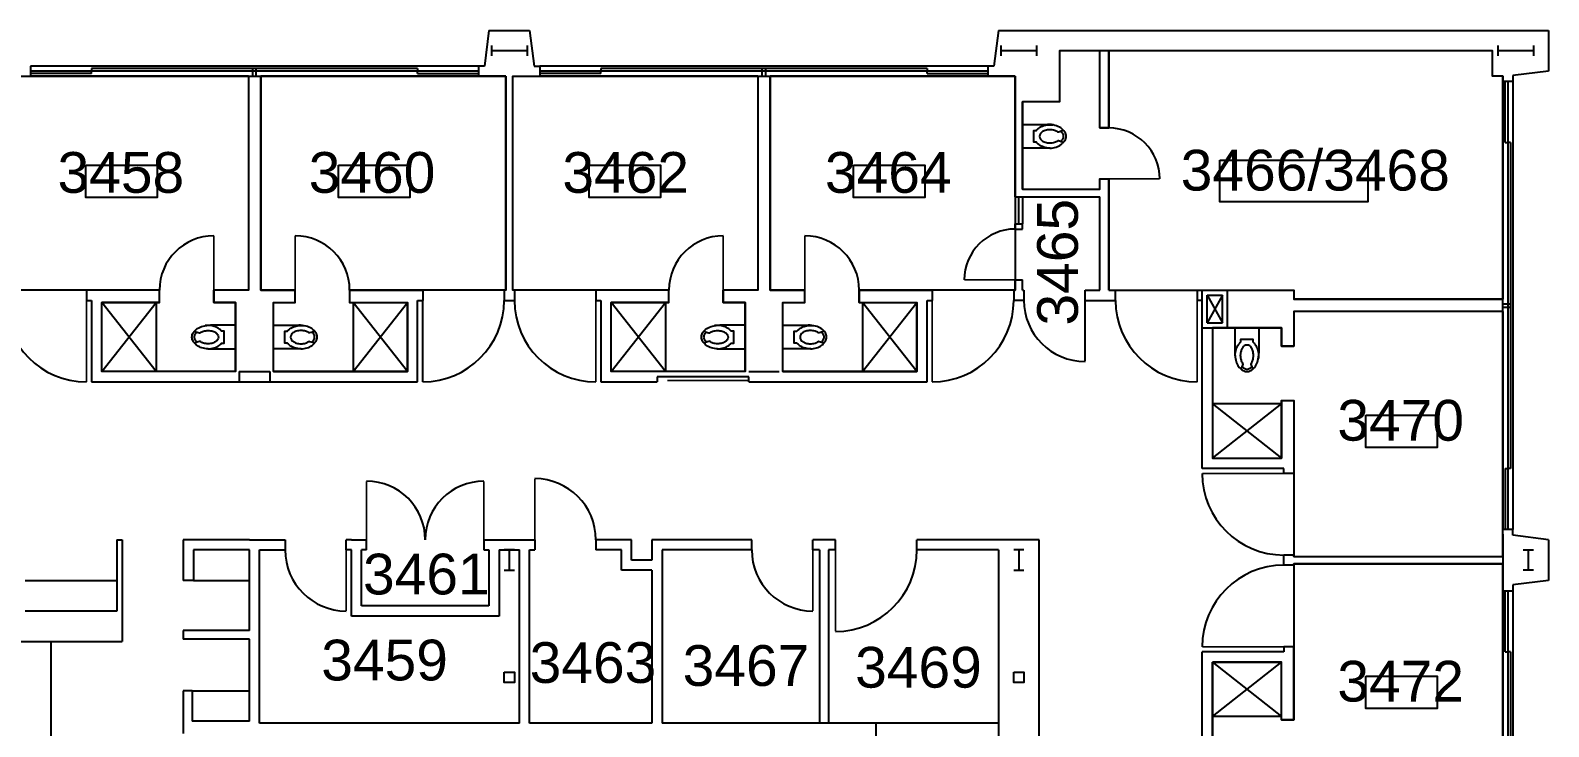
# Model space of a CAD drawing. Extents: x -3175 to 3292, y 161 to 2891.
# Drawn here: x 2399 to 3292, y 2163 to 2574 of the extents above; entities that cross this region are included whole.
import ezdxf
from ezdxf.enums import TextEntityAlignment as Align

# ---------------------------------------------------------------- set-up
doc = ezdxf.new("R2010")
doc.units = 0
doc.header["$MEASUREMENT"] = 0
doc.layers.get('0').update_dxf_attribs({"linetype": 'CONTINUOUS'})
for name, color, linetype in [('A-ANNO-ROOM', 4, 'CONTINUOUS'), ('A-COLS', 5, 'CONTINUOUS'), ('A-DOOR', 2, 'CONTINUOUS'), ('A-FLOR-CASE', 3, 'CONTINUOUS'), ('A-FLOR-PFIX', 2, 'CONTINUOUS'), ('A-GLAZ', 2, 'CONTINUOUS'), ('A-GLAZ-SILL', 1, 'CONTINUOUS'), ('A-SHAFT', 1, 'CONTINUOUS'), ('A-WALL-FULL', 6, 'CONTINUOUS'), ('X-MEDGAS-3', 3, 'CONTINUOUS')]:
    doc.layers.add(name, color=color, linetype=linetype)
doc.styles.add('ARIAL', font='arial.ttf')

# ---------------------------------------------------------------- blocks, each defined once
blk = doc.blocks.new('P2477016')
for p, q in [((-3.603083, -23.831759), (-3.603083, -23.831759)), ((-2.504894, -21.068753), (-2.504894, -21.068753))]:
    blk.add_line(p, q)
for points in [[(-6.93083, -16.399601, -0.022673), (-7, -14.875), (-7, 0), (-3.020761, 0), (0, 0), (3.020761, 0), (7, 0), (7, -14.875)], [(-6.937926, -16.211212, -0.074934), (-6.387938, -12.562014, -0.085426), (-4.920528, -9.670474, -0.066386), (-3.550098, -8.264603), (-3.550098, -6.711212), (3.449902, -6.711212), (3.449902, -8.264603, -0.066386), (4.820333, -9.670474, -0.085426), (6.287743, -12.562014, -0.111314), (6.709134, -17.991061)], [(3.991504, -23.722377, -0.562484), (3.158962, -23.529526), (2.424162, -21.300368, -0.238976), (2.492058, -20.853364, 0.08035), (3.421006, -18.976205, 0.074934), (3.837731, -16.211212, 0.074934), (3.421006, -13.446218, 0.085426), (2.414145, -11.462194, 0.066386), (1.597345, -10.624271, 0.330534), (-1.69754, -10.624271, 0.066386), (-2.51434, -11.462194, 0.085426), (-3.521201, -13.446218, 0.074934), (-3.937926, -16.211212, 0.074934), (-3.521201, -18.976205, 0.08035), (-2.592253, -20.853364, -0.238976), (-2.524357, -21.300368), (-3.250575, -23.503493, -0.549653), (-4.069149, -23.710095)], [(0, -25.75, 0.143932), (2.498761, -25.015482, 0.107177), (4.949747, -22.564786, 0.077997), (6.431696, -19.212481, 0.065232), (7, -14.875)], [(-4.023967, -23.748064, 0.06085), (-2.498761, -25.015482, 0.143932), (0, -25.75)], [(-2.976493, -22.67201, 0.063273), (-1.687041, -23.754089, 0.143932), (0, -24.25)], [(0, -24.25, 0.143932), (1.687041, -23.754089, 0.059203), (2.902316, -22.750942)]]:
    blk.add_lwpolyline(points, format="xyb")
for centre, radius, start, end in [((5.443363, -16.211212), 12.38129, 180, 197.141641), ((2.746106, -17.043143), 9.558648, 197.141641, 216.672481), ((1.035634, -18.316811), 7.426057, 216.672481, 226.574161)]:
    blk.add_arc(centre, radius, start, end)
blk = doc.blocks.new('WC')
at = {"layer": 'A-FLOR-PFIX', "xscale": -1}
blk.add_blockref('P2477016', (0, 0), dxfattribs=at)

msp = doc.modelspace()

# ---------------------------------------------------------------- linework, layer by layer
at = {"layer": 'A-COLS'}
for p, q in [((2670, 2564.5), (2670, 2558.5)), ((2691, 2561.5), (2670, 2561.5)), ((2691, 2564.5), (2691, 2558.5)), ((2970, 2564.5), (2970, 2558.5)), ((2991, 2561.5), (2970, 2561.5)), ((2991, 2564.5), (2991, 2558.5)), ((3262.5, 2564.5), (3262.5, 2558.5)), ((3283.5, 2561.5), (3262.5, 2561.5)), ((3283.5, 2564.5), (3283.5, 2558.5)), ((2683.5, 2267.5), (2677.5, 2267.5)), ((2680.5, 2267.5), (2680.5, 2255.5)), ((2983.5, 2267.5), (2977.5, 2267.5)), ((2980.5, 2267.5), (2980.5, 2255.5)), ((3277.5, 2267.5), (3283.5, 2267.5)), ((3280.5, 2267.5), (3280.5, 2255.5)), ((2677.5, 2255.5), (2683.5, 2255.5)), ((2977.5, 2255.5), (2983.5, 2255.5)), ((3283.5, 2255.5), (3277.5, 2255.5))]:
    msp.add_line(p, q, dxfattribs=at)
at = {"layer": 'A-DOOR', "const_width": 1}
for points in [[(3033.5, 2486), (3063.5, 2486)], [(2506.5, 2420.5), (2506.5, 2452.5)], [(2554.5, 2420.5), (2554.5, 2452.5)], [(2806.5, 2420.5), (2806.5, 2452.5)], [(2854.5, 2420.5), (2854.5, 2452.5)], [(2978.38, 2426.5), (2948.38, 2426.5)], [(2431.5, 2414.5), (2431.5, 2366.5)], [(2629.5, 2414.5), (2629.5, 2366.5)], [(2731.5, 2414.5), (2731.5, 2366.5)], [(2929.5, 2414.5), (2929.5, 2366.5)], [(3019.5, 2414.5), (3019.5, 2378.5)], [(3085.5, 2414.5), (3085.5, 2366.5)], [(2773.5, 2367.37), (2821.5, 2367.37)], [(2596.5, 2273.5), (2596.5, 2308)], [(2665.5, 2308), (2665.5, 2273.5)], [(2695.5, 2273.5), (2695.5, 2309.5)], [(3136.5, 2312.5), (3088.5, 2312.5)], [(2584.5, 2267.5), (2584.5, 2231.5)], [(2859.25, 2267.5), (2859.25, 2231.5)], [(2872.5, 2267.5), (2872.5, 2219.5)], [(3136.5, 2210.5), (3088.5, 2210.5)]]:
    msp.add_lwpolyline(points, dxfattribs=at)
at = {"layer": 'A-DOOR'}
for centre, radius, start, end in [((3033.5, 2486), 30, 0, 90), ((2506.5, 2420.5), 32, 90, 180), ((2554.5, 2420.5), 32, 0, 90), ((2806.5, 2420.5), 32, 90, 180), ((2854.5, 2420.5), 32, 0, 90), ((2978.38, 2426.5), 30, 90, 180), ((2431.5, 2414.5), 48, 180, 270), ((2629.5, 2414.5), 48, 270, 0), ((2731.5, 2414.5), 48, 180, 270), ((2929.5, 2414.5), 48, 270, 0), ((3019.5, 2414.5), 36, 180, 270), ((3085.5, 2414.5), 48, 180, 270), ((2596.5, 2273.5), 34.5, 0, 90), ((2665.5, 2273.5), 34.5, 90, 180), ((2695.5, 2273.5), 36, 0, 90), ((3136.5, 2312.5), 48, 180, 270), ((2584.5, 2267.5), 36, 180, 270), ((2859.25, 2267.5), 36, 180, 270), ((2872.5, 2267.5), 48, 270, 0), ((3136.5, 2210.5), 48, 90, 180)]:
    msp.add_arc(centre, radius, start, end, dxfattribs=at)
at = {"layer": 'A-FLOR-CASE'}
for p, q in [((2449.5, 2273.5), (2452.5, 2273.5)), ((2449.5, 2273.5), (2449.5, 2231.5)), ((2452.5, 2273.5), (2452.5, 2213.5)), ((2395.5, 2249.5), (2449.5, 2249.5)), ((2494.5, 2249.5), (2527.5, 2249.5)), ((2449.5, 2231.5), (2395.5, 2231.5)), ((2386.5, 2213.5), (2452.5, 2213.5)), ((2410.5, 2213.5), (2410.5, 1952.5)), ((2493.75, 2184.62), (2527.5, 2184.62))]:
    msp.add_line(p, q, dxfattribs=at)
at = {"layer": 'A-FLOR-PFIX'}
for p, q in [((2472.5, 2372.5), (2440.5, 2413.25)), ((2440.5, 2372.5), (2472.5, 2413.25)), ((2472.5, 2413.25), (2472.5, 2372.5)), ((2588.5, 2413.25), (2588.5, 2372.5)), ((2588.5, 2372.5), (2620.5, 2413.25)), ((2620.5, 2372.5), (2588.5, 2413.25)), ((2740.5, 2372.5), (2772.5, 2413.25)), ((2772.5, 2372.5), (2740.5, 2413.25)), ((2772.5, 2413.25), (2772.5, 2372.5)), ((2888.5, 2413.25), (2888.5, 2372.5)), ((2888.5, 2372.5), (2920.5, 2413.25)), ((2920.5, 2372.5), (2888.5, 2413.25)), ((3135.25, 2353.5), (3094.5, 2353.5)), ((3094.5, 2321.5), (3135.25, 2353.5)), ((3094.5, 2353.5), (3135.25, 2321.5)), ((3094.5, 2169.5), (3135.25, 2201.5)), ((3094.5, 2201.5), (3135.25, 2169.5)), ((3135.25, 2169.5), (3094.5, 2169.5))]:
    msp.add_line(p, q, dxfattribs=at)
at = {"layer": 'A-GLAZ'}
for p, q in [((2434.5, 2549.5), (2398.5, 2549.5)), ((2434.5, 2548), (2398.5, 2548)), ((2434.5, 2551), (2434.5, 2549.5)), ((2530.5, 2551), (2434.5, 2551)), ((2434.5, 2548), (2434.5, 2549.5)), ((2530.5, 2549.5), (2434.5, 2549.5)), ((2529.5, 2546.5), (2529.5, 2551)), ((2626.5, 2551), (2530.5, 2551)), ((2626.5, 2549.5), (2530.5, 2549.5)), ((2531.5, 2546.5), (2531.5, 2551)), ((2626.5, 2551), (2626.5, 2549.5)), ((2626.5, 2548), (2626.5, 2549.5)), ((2662.5, 2549.5), (2626.5, 2549.5)), ((2626.5, 2548), (2662.5, 2548)), ((2734.5, 2549.5), (2698.5, 2549.5)), ((2734.5, 2548), (2698.5, 2548)), ((2734.5, 2551), (2734.5, 2549.5)), ((2830.5, 2551), (2734.5, 2551)), ((2734.5, 2548), (2734.5, 2549.5)), ((2830.5, 2549.5), (2734.5, 2549.5)), ((2829.5, 2546.5), (2829.5, 2551)), ((2926.5, 2551), (2830.5, 2551)), ((2926.5, 2549.5), (2830.5, 2549.5)), ((2831.5, 2546.5), (2831.5, 2551)), ((2926.5, 2551), (2926.5, 2549.5)), ((2926.5, 2548), (2926.5, 2549.5)), ((2962.5, 2549.5), (2926.5, 2549.5)), ((2926.5, 2548), (2962.5, 2548)), ((3267, 2507.5), (3267, 2543.5)), ((3268.5, 2543.5), (3268.5, 2507.5)), ((3267, 2507.5), (3268.5, 2507.5)), ((3268.5, 2507.5), (3268.5, 2411.5)), ((3270, 2507.5), (3268.5, 2507.5)), ((3270, 2507.5), (3270, 2411.5)), ((2980.5, 2459.5), (2980.5, 2475.5)), ((3265.5, 2412.5), (3270, 2412.5)), ((3265.5, 2410.5), (3270, 2410.5)), ((3268.5, 2411.5), (3268.5, 2315.5)), ((3270, 2411.5), (3270, 2315.5)), ((3267, 2315.5), (3267, 2279.5)), ((3267, 2315.5), (3268.5, 2315.5)), ((3268.5, 2315.5), (3268.5, 2279.5)), ((3270, 2315.5), (3268.5, 2315.5)), ((3267, 2207.5), (3267, 2243.5)), ((3268.5, 2243.5), (3268.5, 2207.5)), ((3267, 2207.5), (3268.5, 2207.5)), ((3270, 2207.5), (3268.5, 2207.5)), ((3268.5, 2207.5), (3268.5, 2111.5)), ((3270, 2207.5), (3270, 2111.5))]:
    msp.add_line(p, q, dxfattribs=at)
at = {"layer": 'A-GLAZ-SILL'}
for p, q in [((2662.5, 2552.5), (2398.5, 2552.5)), ((2962.5, 2552.5), (2698.5, 2552.5)), ((2526.88, 2546.5), (2398.5, 2546.5)), ((2662.5, 2546.5), (2534.12, 2546.5)), ((2826.88, 2546.5), (2698.5, 2546.5)), ((2962.5, 2546.5), (2834.12, 2546.5)), ((3265.5, 2543.5), (3265.5, 2415.12)), ((3271.5, 2543.5), (3271.5, 2279.5)), ((2978.38, 2475.5), (2978.38, 2459.5)), ((2982.62, 2475.5), (2982.62, 2459.5)), ((3265.5, 2407.88), (3265.5, 2279.5)), ((3265.5, 2243.5), (3265.5, 2115.12)), ((3271.5, 2243.5), (3271.5, 1979.5))]:
    msp.add_line(p, q, dxfattribs=at)
at = {"layer": 'A-SHAFT'}
for p, q in [((3091.5, 2417.5), (3100.5, 2401.25)), ((3100.5, 2417.5), (3091.5, 2401.25))]:
    msp.add_line(p, q, dxfattribs=at)
at = {"layer": 'A-WALL-FULL'}
for p, q in [((2668.5, 2573.5), (2665.88, 2552.5)), ((2668.5, 2573.5), (2692.5, 2573.5)), ((2692.5, 2573.5), (2695.12, 2552.5)), ((2968.5, 2573.5), (2965.88, 2552.5)), ((2968.5, 2573.5), (3292.5, 2573.5)), ((3292.5, 2573.5), (3292.5, 2549.5)), ((3259.5, 2561.5), (3004.5, 2561.5)), ((3028.25, 2561.5), (3004.5, 2561.5)), ((3004.5, 2561.5), (3004.5, 2531.5)), ((3028.25, 2516), (3028.25, 2561.5)), ((3033.5, 2516), (3033.5, 2561.5)), ((3259.5, 2546.5), (3259.5, 2561.5)), ((2398.5, 2552.5), (2398.5, 2546.5)), ((2662.5, 2546.5), (2662.5, 2552.5)), ((2665.88, 2552.5), (2662.5, 2552.5)), ((2695.12, 2552.5), (2698.5, 2552.5)), ((2698.5, 2552.5), (2698.5, 2546.5)), ((2962.5, 2546.5), (2962.5, 2552.5)), ((2965.88, 2552.5), (2962.5, 2552.5)), ((3292.5, 2549.5), (3271.5, 2546.88)), ((2526.88, 2546.5), (2526.88, 2420.5)), ((2526.88, 2546.5), (2534.12, 2546.5)), ((2534.12, 2546.5), (2534.12, 2420.5)), ((2678.38, 2546.5), (2662.5, 2546.5)), ((2678.38, 2420.5), (2678.38, 2546.5)), ((2682.62, 2546.5), (2698.5, 2546.5)), ((2682.62, 2420.5), (2682.62, 2546.5)), ((2695.88, 2546.5), (2698.5, 2546.5)), ((2826.88, 2546.5), (2826.88, 2420.5)), ((2826.88, 2546.5), (2834.12, 2546.5)), ((2834.12, 2546.5), (2834.12, 2420.5)), ((2978.38, 2546.5), (2962.5, 2546.5)), ((2978.38, 2475.5), (2978.38, 2546.5)), ((3265.5, 2546.5), (3259.5, 2546.5)), ((3265.5, 2546.5), (3265.5, 2543.5)), ((3265.5, 2543.5), (3271.5, 2543.5)), ((3271.5, 2546.88), (3271.5, 2543.5)), ((3004.5, 2531.5), (2982.62, 2531.5)), ((2982.62, 2480), (2982.62, 2531.5)), ((3028.25, 2516), (3033.5, 2516)), ((3028.25, 2480), (3028.25, 2486)), ((3028.25, 2486), (3033.5, 2486)), ((3033.5, 2420.5), (3033.5, 2486)), ((2982.62, 2480), (3028.25, 2480)), ((2978.38, 2475.5), (3028.25, 2475.5)), ((3028.25, 2420.5), (3028.25, 2475.5)), ((2978.38, 2456.5), (2978.38, 2459.5)), ((2978.38, 2459.5), (2982.62, 2459.5)), ((2982.62, 2456.5), (2982.62, 2459.5)), ((2978.38, 2456.5), (2982.62, 2456.5)), ((2978.38, 2420.5), (2978.38, 2426.5)), ((2978.38, 2426.5), (2982.62, 2426.5)), ((2982.62, 2420.5), (2982.62, 2426.5)), ((2474.5, 2420.5), (2431.5, 2420.5)), ((2431.5, 2420.5), (2431.5, 2414.5)), ((2431.5, 2414.5), (2434.5, 2414.5)), ((2434.5, 2414.5), (2434.5, 2366.5)), ((2474.5, 2413.25), (2474.5, 2420.5)), ((2506.5, 2413.25), (2506.5, 2420.5)), ((2526.88, 2420.5), (2506.5, 2420.5)), ((2534.12, 2420.5), (2554.5, 2420.5)), ((2554.5, 2413.25), (2554.5, 2420.5)), ((2586.5, 2420.5), (2629.5, 2420.5)), ((2626.5, 2414.5), (2629.5, 2414.5)), ((2626.5, 2366.5), (2626.5, 2414.5)), ((2629.5, 2420.5), (2629.5, 2414.5)), ((2678.38, 2420.5), (2677.5, 2420.5)), ((2677.5, 2420.5), (2677.5, 2414.5)), ((2677.5, 2414.5), (2683.5, 2414.5)), ((2683.5, 2420.5), (2682.62, 2420.5)), ((2683.5, 2420.5), (2683.5, 2414.5)), ((2774.5, 2420.5), (2731.5, 2420.5)), ((2731.5, 2420.5), (2731.5, 2414.5)), ((2731.5, 2414.5), (2734.5, 2414.5)), ((2734.5, 2414.5), (2734.5, 2366.5)), ((2774.5, 2413.25), (2774.5, 2420.5)), ((2806.5, 2413.25), (2806.5, 2420.5)), ((2826.88, 2420.5), (2806.5, 2420.5)), ((2834.12, 2420.5), (2854.5, 2420.5)), ((2854.5, 2413.25), (2854.5, 2420.5)), ((2886.5, 2413.25), (2886.5, 2420.5)), ((2886.5, 2420.5), (2929.5, 2420.5)), ((2926.5, 2414.5), (2929.5, 2414.5)), ((2926.5, 2366.5), (2926.5, 2414.5)), ((2929.5, 2420.5), (2929.5, 2414.5)), ((2977.5, 2420.5), (2978.38, 2420.5)), ((2977.5, 2420.5), (2977.5, 2414.5)), ((2983.5, 2414.5), (2977.5, 2414.5)), ((2982.62, 2420.5), (2983.5, 2420.5)), ((2983.5, 2420.5), (2983.5, 2414.5)), ((3019.5, 2414.5), (3019.5, 2420.5)), ((3019.5, 2420.5), (3028.25, 2420.5)), ((3019.5, 2414.5), (3037.5, 2414.5)), ((3033.5, 2420.5), (3037.5, 2420.5)), ((3037.5, 2414.5), (3037.5, 2420.5)), ((3085.5, 2420.5), (3142.5, 2420.5)), ((3085.5, 2420.5), (3085.5, 2414.5)), ((3088.5, 2414.5), (3085.5, 2414.5)), ((3088.5, 2315.5), (3088.5, 2420.5)), ((3091.5, 2401.25), (3091.5, 2417.5)), ((3091.5, 2417.5), (3100.5, 2417.5)), ((3100.5, 2401.25), (3100.5, 2417.5)), ((3103.5, 2398.25), (3103.5, 2420.5)), ((3142.5, 2420.5), (3142.5, 2415.12)), ((3265.5, 2415.12), (3142.5, 2415.12)), ((3265.5, 2407.88), (3265.5, 2415.12)), ((2440.5, 2372.5), (2440.5, 2413.25)), ((2474.5, 2413.25), (2440.5, 2413.25)), ((2519.38, 2413.25), (2506.5, 2413.25)), ((2519.38, 2372.5), (2519.38, 2413.25)), ((2541.62, 2372.5), (2541.62, 2413.25)), ((2541.62, 2413.25), (2554.5, 2413.25)), ((2586.5, 2413.25), (2620.5, 2413.25)), ((2620.5, 2372.5), (2620.5, 2413.25)), ((2740.5, 2372.5), (2740.5, 2413.25)), ((2774.5, 2413.25), (2740.5, 2413.25)), ((2819.38, 2413.25), (2806.5, 2413.25)), ((2819.38, 2372.5), (2819.38, 2413.25)), ((2841.62, 2413.25), (2854.5, 2413.25)), ((2841.62, 2372.5), (2841.62, 2413.25)), ((2886.5, 2413.25), (2920.5, 2413.25)), ((2920.5, 2372.5), (2920.5, 2413.25)), ((3265.5, 2407.88), (3142.5, 2407.88)), ((3142.5, 2407.88), (3142.5, 2387.5)), ((3088.5, 2398.25), (3135.25, 2398.25)), ((3091.5, 2401.25), (3100.5, 2401.25)), ((3094.5, 2398.25), (3094.5, 2321.5)), ((3135.25, 2398.25), (3135.25, 2387.5)), ((3135.25, 2387.5), (3142.5, 2387.5)), ((2519.38, 2372.5), (2440.5, 2372.5)), ((2521.5, 2372.5), (2539.5, 2372.5)), ((2521.5, 2372.5), (2521.5, 2366.5)), ((2539.5, 2372.5), (2539.5, 2366.5)), ((2541.62, 2372.5), (2620.5, 2372.5)), ((2819.38, 2372.5), (2740.5, 2372.5)), ((2821.5, 2369.5), (2767.5, 2369.5)), ((2767.5, 2369.5), (2767.5, 2366.5)), ((2821.5, 2372.5), (2839.5, 2372.5)), ((2821.5, 2366.5), (2821.5, 2369.5)), ((2841.62, 2372.5), (2920.5, 2372.5)), ((2434.5, 2366.5), (2626.5, 2366.5)), ((2734.5, 2366.5), (2767.5, 2366.5)), ((2821.5, 2366.5), (2926.5, 2366.5)), ((3135.25, 2355.5), (3135.25, 2321.5)), ((3135.25, 2355.5), (3142.5, 2355.5)), ((3142.5, 2355.5), (3142.5, 2312.5)), ((3136.5, 2315.5), (3088.5, 2315.5)), ((3094.5, 2321.5), (3135.25, 2321.5)), ((3136.5, 2312.5), (3136.5, 2315.5)), ((3142.5, 2312.5), (3136.5, 2312.5)), ((2488.5, 2273.5), (2488.5, 2249.5)), ((2527.5, 2273.5), (2488.5, 2273.5)), ((2527.5, 2273.5), (2533.5, 2273.5)), ((2533.5, 2273.5), (2548.5, 2273.5)), ((2548.5, 2273.5), (2548.5, 2267.5)), ((2584.5, 2267.5), (2584.5, 2273.5)), ((2587.5, 2273.5), (2584.5, 2273.5)), ((2587.5, 2273.5), (2596.5, 2273.5)), ((2596.5, 2267.5), (2596.5, 2273.5)), ((2665.5, 2273.5), (2665.5, 2267.5)), ((2665.5, 2273.5), (2692.5, 2273.5)), ((2692.5, 2273.5), (2695.5, 2273.5)), ((2695.5, 2273.5), (2695.5, 2267.5)), ((2752.5, 2273.5), (2731.5, 2273.5)), ((2731.5, 2273.5), (2731.5, 2267.5)), ((2752.5, 2261.5), (2752.5, 2273.5)), ((2764.5, 2273.5), (2764.5, 2261.5)), ((2823.25, 2273.5), (2764.5, 2273.5)), ((2823.25, 2267.5), (2823.25, 2273.5)), ((2872.5, 2273.5), (2859.25, 2273.5)), ((2859.25, 2267.5), (2859.25, 2273.5)), ((2872.5, 2267.5), (2872.5, 2273.5)), ((2920.5, 2267.5), (2920.5, 2273.5)), ((2992.5, 2273.5), (2920.5, 2273.5)), ((2992.5, 2132.5), (2992.5, 2273.5)), ((3271.5, 2279.5), (3265.5, 2279.5)), ((3265.5, 2276.88), (3265.5, 2279.5)), ((3265.5, 2276.88), (3265.5, 2246.12)), ((3271.5, 2276.12), (3271.5, 2279.5)), ((3292.5, 2273.5), (3271.5, 2276.12)), ((3292.5, 2273.5), (3292.5, 2249.5)), ((2494.5, 2267.5), (2494.5, 2249.5)), ((2527.5, 2267.5), (2494.5, 2267.5)), ((2527.5, 2220.12), (2527.5, 2267.5)), ((2533.5, 2165.5), (2533.5, 2267.5)), ((2533.5, 2267.5), (2548.5, 2267.5)), ((2587.5, 2267.5), (2584.5, 2267.5)), ((2587.5, 2228.5), (2587.5, 2267.5)), ((2593.5, 2234.5), (2593.5, 2267.5)), ((2593.5, 2267.5), (2593.5, 2267.5)), ((2596.5, 2267.5), (2593.5, 2267.5)), ((2665.5, 2267.5), (2668.5, 2267.5)), ((2668.5, 2267.5), (2668.5, 2234.5)), ((2674.5, 2267.5), (2674.5, 2228.5)), ((2674.5, 2267.5), (2686.5, 2267.5)), ((2686.5, 2165.5), (2686.5, 2267.5)), ((2692.5, 2267.5), (2695.5, 2267.5)), ((2692.5, 2165.5), (2692.5, 2267.5)), ((2746.5, 2267.5), (2731.5, 2267.5)), ((2746.5, 2255.5), (2746.5, 2267.5)), ((2770.5, 2267.5), (2770.5, 2255.5)), ((2823.25, 2267.5), (2770.5, 2267.5)), ((2863.25, 2267.5), (2859.25, 2267.5)), ((2863.25, 2267.5), (2863.25, 2165.5)), ((2872.5, 2267.5), (2868.5, 2267.5)), ((2868.5, 2267.5), (2868.5, 2165.5)), ((2968.5, 2267.5), (2920.5, 2267.5)), ((2968.5, 2267.5), (2968.5, 2132.5)), ((3142.5, 2264.5), (3136.5, 2264.5)), ((3136.5, 2258.5), (3136.5, 2264.5)), ((3142.5, 2263.62), (3142.5, 2264.5)), ((3142.5, 2263.62), (3265.5, 2263.62)), ((2764.5, 2255.5), (2746.5, 2255.5)), ((2764.5, 2261.5), (2752.5, 2261.5)), ((2764.5, 2255.5), (2764.5, 2165.5)), ((2770.5, 2255.5), (2770.5, 2165.5)), ((3142.5, 2258.5), (3136.5, 2258.5)), ((3142.5, 2259.38), (3265.5, 2259.38)), ((3142.5, 2258.5), (3142.5, 2259.38)), ((2494.5, 2249.5), (2488.5, 2249.5)), ((3265.5, 2246.12), (3265.5, 2243.5)), ((3292.5, 2249.5), (3271.5, 2246.88)), ((3271.5, 2246.88), (3271.5, 2243.5)), ((3265.5, 2243.5), (3271.5, 2243.5)), ((2674.5, 2228.5), (2587.5, 2228.5)), ((2668.5, 2234.5), (2593.5, 2234.5)), ((2527.5, 2220.12), (2488.5, 2220.12)), ((2488.5, 2220.12), (2488.5, 2214.88)), ((2527.5, 2214.88), (2488.5, 2214.88)), ((2527.5, 2166.62), (2527.5, 2214.88)), ((3136.5, 2210.5), (3136.5, 2207.5)), ((3142.5, 2210.5), (3136.5, 2210.5)), ((3142.5, 2167.5), (3142.5, 2210.5)), ((3136.5, 2207.5), (3088.5, 2207.5)), ((3088.5, 2015.5), (3088.5, 2207.5)), ((3094.5, 2122.62), (3094.5, 2201.5)), ((3094.5, 2201.5), (3135.25, 2201.5)), ((3135.25, 2167.5), (3135.25, 2201.5)), ((2488.5, 2184.62), (2488.5, 2159.38)), ((2493.75, 2184.62), (2488.5, 2184.62)), ((2493.75, 2184.62), (2493.75, 2166.62)), ((2527.5, 2166.62), (2493.75, 2166.62)), ((2686.5, 2165.5), (2533.5, 2165.5)), ((2764.5, 2165.5), (2692.5, 2165.5)), ((2968.5, 2165.5), (2770.5, 2165.5)), ((2896.5, 2063.5), (2896.5, 2165.5)), ((3135.25, 2167.5), (3142.5, 2167.5))]:
    msp.add_line(p, q, dxfattribs=at)
for points in [[(2677.5, 2195.5), (2683.5, 2195.5), (2683.5, 2189.5), (2677.5, 2189.5), (2677.5, 2195.5)], [(2977.5, 2195.5), (2983.5, 2195.5), (2983.5, 2189.5), (2977.5, 2189.5), (2977.5, 2195.5)]]:
    msp.add_lwpolyline(points, dxfattribs=at)
at = {"layer": 'X-MEDGAS-3'}
for points in [[(3033.5, 2420.5), (3142.5, 2420.5), (3142.5, 2415.12), (3265.5, 2415.12), (3265.5, 2546.5), (3259.5, 2546.5), (3259.5, 2561.5), (3033.5, 2561.5), (3033.5, 2516), (3028.25, 2516), (3028.25, 2561.5), (3004.5, 2561.5), (3004.5, 2531.5), (2982.62, 2531.5), (2982.62, 2480), (3028.25, 2480), (3028.25, 2486), (3033.5, 2486), (3033.5, 2420.5)], [(2678.38, 2546.5), (2678.38, 2420.5), (2586.5, 2420.5), (2586.5, 2413.25), (2620.5, 2413.25), (2620.5, 2372.5), (2541.62, 2372.5), (2541.62, 2413.25), (2554.5, 2413.25), (2554.5, 2420.5), (2534.12, 2420.5), (2534.12, 2546.5), (2678.38, 2546.5)], [(2978.38, 2546.5), (2978.38, 2420.5), (2886.5, 2420.5), (2886.5, 2413.25), (2920.5, 2413.25), (2920.5, 2372.5), (2841.62, 2372.5), (2841.62, 2413.25), (2854.5, 2413.25), (2854.5, 2420.5), (2834.12, 2420.5), (2834.12, 2546.5), (2978.38, 2546.5)], [(3094.5, 2398.25), (3094.5, 2321.5), (3135.25, 2321.5), (3135.25, 2355.5), (3142.5, 2355.5), (3142.5, 2263.62), (3265.5, 2263.62), (3265.5, 2407.88), (3142.5, 2407.88), (3142.5, 2387.5), (3135.25, 2387.5), (3135.25, 2398.25), (3094.5, 2398.25)], [(3094.5, 2201.5), (3094.5, 2122.62), (3135.25, 2122.62), (3135.25, 2135.5), (3142.5, 2135.5), (3142.5, 2115.12), (3265.5, 2115.12), (3265.5, 2259.38), (3142.5, 2259.38), (3142.5, 2167.5), (3135.25, 2167.5), (3135.25, 2201.5), (3094.5, 2201.5)]]:
    msp.add_lwpolyline(points, dxfattribs=at)
for points in [[(2526.88, 2546.5), (2526.88, 2420.5), (2506.5, 2420.5), (2506.5, 2413.25), (2519.38, 2413.25), (2519.38, 2372.5), (2440.5, 2372.5), (2440.5, 2413.25), (2474.5, 2413.25), (2474.5, 2420.5), (2382.63, 2420.5), (2382.63, 2546.5)], [(2826.88, 2546.5), (2826.88, 2420.5), (2806.5, 2420.5), (2806.5, 2413.25), (2819.38, 2413.25), (2819.38, 2372.5), (2740.5, 2372.5), (2740.5, 2413.25), (2774.5, 2413.25), (2774.5, 2420.5), (2682.62, 2420.5), (2682.62, 2546.5)], [(3098.97, 2496.99), (3186.12, 2496.99), (3186.12, 2472.61), (3098.97, 2472.61)], [(2431.21, 2494.11), (2473.22, 2494.11), (2473.22, 2475.09), (2431.21, 2475.09)], [(2579.95, 2494.11), (2621.96, 2494.11), (2621.96, 2475.09), (2579.95, 2475.09)], [(2727.52, 2494.11), (2769.53, 2494.11), (2769.53, 2475.09), (2727.52, 2475.09)], [(2883.23, 2494.11), (2925.24, 2494.11), (2925.24, 2475.09), (2883.23, 2475.09)], [(3184.87, 2346.92), (3226.88, 2346.92), (3226.88, 2327.9), (3184.87, 2327.9)], [(3184.87, 2193.2), (3226.88, 2193.2), (3226.88, 2174.18), (3184.87, 2174.18)]]:
    msp.add_lwpolyline(points, close=True, dxfattribs=at)

# ---------------------------------------------------------------- block references
at = {"layer": 'A-FLOR-PFIX', "xscale": -1, "rotation": 90}
for p in [(2982.62, 2511.12), (2541.62, 2392.88), (2841.62, 2392.88)]:
    msp.add_blockref('WC', p, dxfattribs=at)
at = {"layer": 'A-FLOR-PFIX', "rotation": 270}
for p in [(2519.38, 2392.88), (2819.38, 2392.88)]:
    msp.add_blockref('WC', p, dxfattribs=at)
at = {"layer": 'A-FLOR-PFIX', "xscale": -1}
msp.add_blockref('WC', (3114.88, 2398.25), dxfattribs=at)

# ---------------------------------------------------------------- texts
at = {"layer": 'A-ANNO-ROOM', "style": 'ARIAL'}
for s, p in [('3466/3468', (3155.1, 2479.15)), ('3458', (2451.78, 2477.83)), ('3460', (2599.68, 2477.83)), ('3462', (2749.05, 2477.83)), ('3464', (2903.64, 2477.83)), ('3470', (3205.38, 2331.86)), ('3461', (2631.66, 2241.3)), ('3459', (2607.07, 2190.65)), ('3463', (2729.79, 2189.18)), ('3467', (2819.89, 2187.43)), ('3469', (2921.45, 2186.4)), ('3472', (3205.38, 2178.2))]:
    msp.add_text(s, height=24, dxfattribs=at).set_placement(p, align=Align.CENTER)
msp.add_text('3465', height=24, rotation=90, dxfattribs=at).set_placement((3015.33, 2436.96), align=Align.CENTER)

doc.saveas('drawing.dxf')
